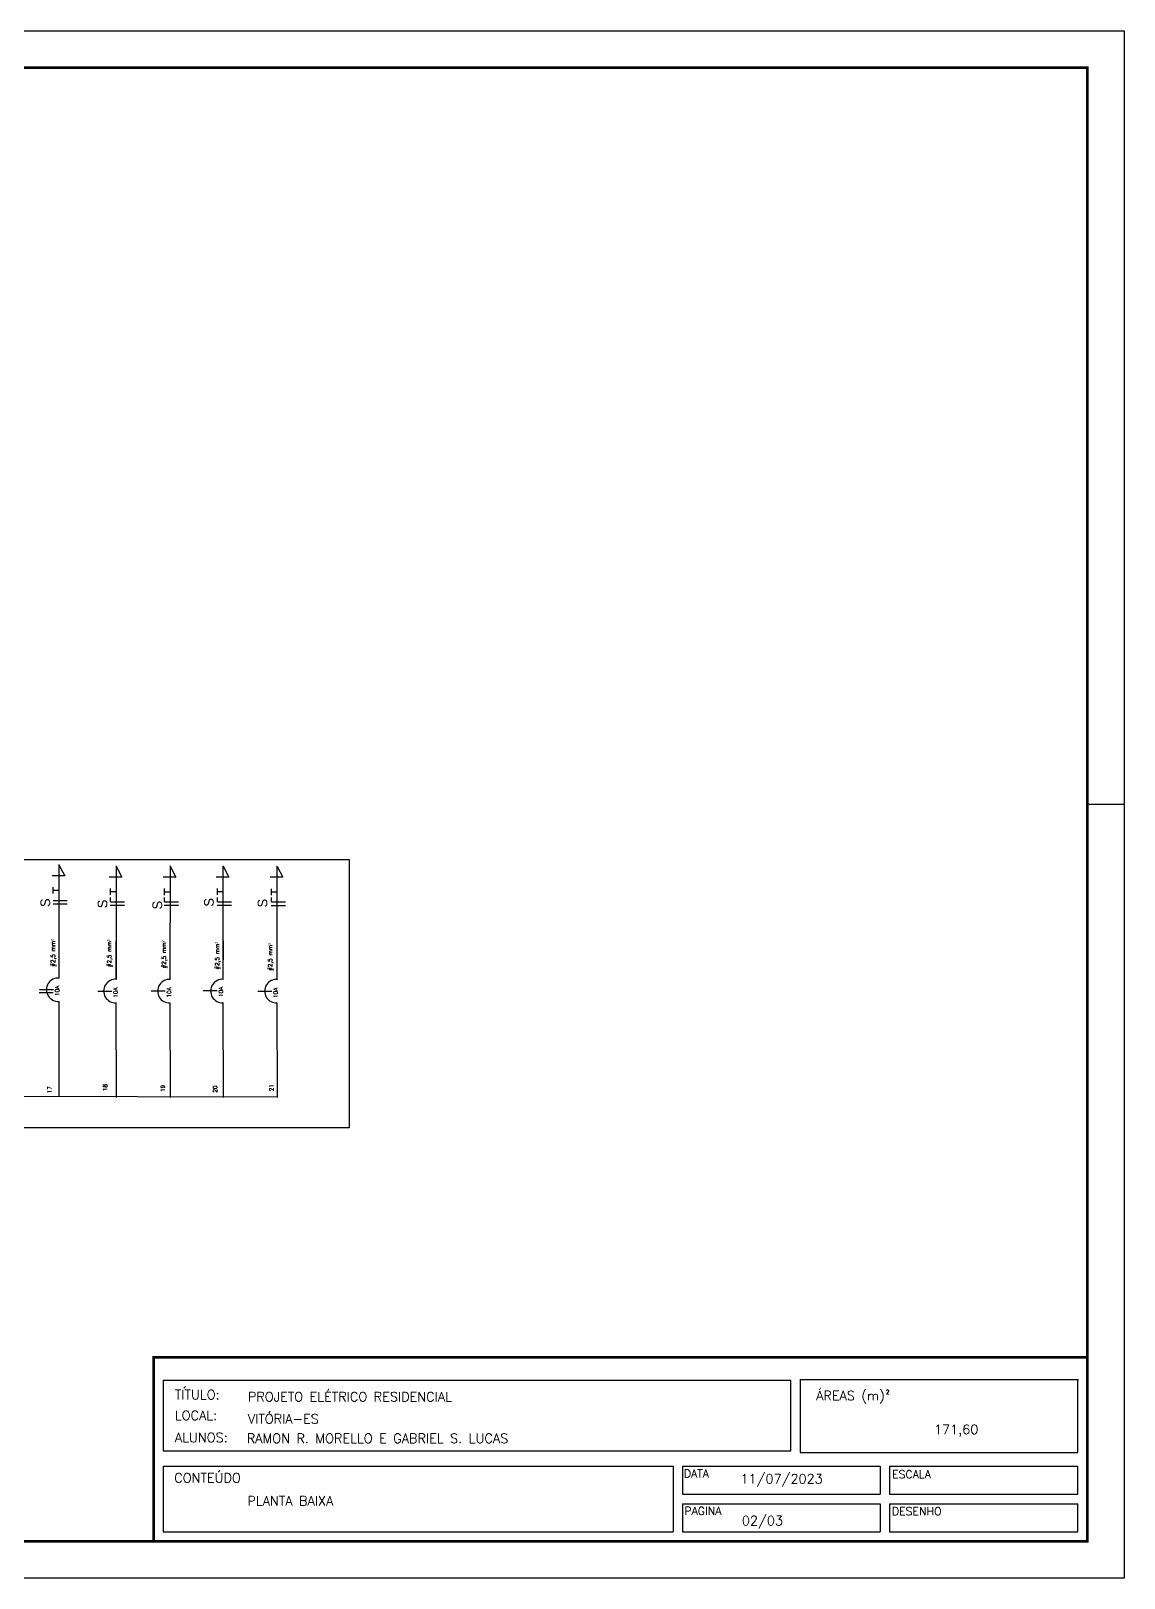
# Model space of a CAD drawing. Extents: x 419.58 to 420, y 0 to 0.295.
# Drawn here: x 419.7916 to 420, y 0 to 0.295 of the extents above; entities that cross this region are included whole.
import ezdxf

# ---------------------------------------------------------------- set-up
doc = ezdxf.new("R2010")
doc.units = 0
doc.header["$MEASUREMENT"] = 0
doc.layers.get('0').update_dxf_attribs({"linetype": 'CONTINUOUS'})
doc.layers.add('Tomada', color=10, linetype='CONTINUOUS')
doc.styles.add('ROMAND', font='Romand', dxfattribs={"height": 0.3})
doc.styles.add('ROMANS', font='romans.shx', dxfattribs={"height": 0.002})

msp = doc.modelspace()

# ---------------------------------------------------------------- linework, layer by layer
for p, q in [((419.58, 0.2950000000000568), (420, 0.2950000000000568)), ((420, 0.2950000000000568), (420, 5.684341886080801e-14)), ((420, 0.1475000000000568), (419.993, 0.1475000000000568)), ((419.8207310103828, 0.0361781323133895), (419.8210825797842, 0.03652948825129225)), ((420, 5.684341886080801e-14), (419.58, 5.678657544194721e-14))]:
    msp.add_line(p, q)
at = {"const_width": 0.0005}
msp.add_lwpolyline([(419.605, 0.00700000000005679), (419.605, 0.2880000000000568), (419.993, 0.2880000000000568), (419.993, 0.007000000000056843)], close=True, dxfattribs=at)
msp.add_lwpolyline([(419.815, 0.04209888290728259), (419.815, 0.007000000000056836), (419.993, 0.007000000000056844), (419.993, 0.04209888290728259), (419.815, 0.04209888290728259)], dxfattribs=at)
for points in [[(419.816794871282, 0.02424605330144244), (419.9364615546157, 0.02424605330144246), (419.9364615546157, 0.0377075879167518)], [(419.816794871282, 0.03770758791675179), (419.816794871282, 0.02424605330144244)], [(419.816794871282, 0.03770758791675179), (419.9364615546157, 0.0377075879167518)], [(419.9382564758987, 0.03791200552345231), (419.9382564758987, 0.02391534665493824)], [(419.9383560186247, 0.03784570417738564), (419.9913047214449, 0.03784570417738564)], [(419.9912051787189, 0.02391534665493824), (419.9912051787189, 0.03771162812202533)], [(419.9382564758987, 0.02391534665493824), (419.9912051787189, 0.02391534665493824)], [(419.816794871282, 0.0213589702563868), (419.9140256635902, 0.02135897025638681)], [(419.816794871282, 0.0213589702563868), (419.816794871282, 0.008794871282098079), (419.9140256635902, 0.008794871282098089)], [(419.9140257135912, 0.02135897025638681), (419.9140257135912, 0.008794871282098096)], [(419.9158205848732, 0.02135897025638681), (419.9158205848732, 0.01597435641026308)], [(419.9158205848732, 0.02135897025638681), (419.953512881796, 0.02135897025638681)], [(419.953512881796, 0.02135897025638681), (419.953512881796, 0.01597435641026308)], [(419.9553077530781, 0.02135897025638681), (419.9553077530781, 0.01597435641026308)], [(419.9553077530781, 0.02135897025638681), (419.9912051787189, 0.02135897025638681)], [(419.9912051787189, 0.01597435641026308), (419.9912051787189, 0.02135897025638681)], [(419.9158205848732, 0.01597435641026308), (419.953512881796, 0.01597435641026308)], [(419.9553077530781, 0.01597435641026308), (419.9912051787189, 0.01597435641026308)], [(419.9158205848732, 0.01417948512822183), (419.9158205848732, 0.008794871282098096)], [(419.9158205848732, 0.01417948512822183), (419.953512881796, 0.01417948512822183)], [(419.953512881796, 0.01417948512822183), (419.953512881796, 0.008794871282098096)], [(419.9553077530781, 0.01417948512822183), (419.9553077530781, 0.008794871282098096)], [(419.9553077530781, 0.01417948512822183), (419.9912051787189, 0.01417948512822183)], [(419.9553077530781, 0.008794871282098096), (419.9912051787189, 0.008794871282098096), (419.9912051787189, 0.01417948512822183)], [(419.9158205848732, 0.008794871282098096), (419.953512881796, 0.008794871282098096)]]:
    msp.add_lwpolyline(points)
at = {"layer": 'Tomada', "color": 18, "true_color": 0x000000}
for p, q in [((419.7969313774328, 0.1359876068747106), (419.7980196541624, 0.1339248983147634)), ((419.7969453956846, 0.1144321840068194), (419.7969487692214, 0.1360622186446001)), ((419.8078531571219, 0.135732263692308), (419.8089414338515, 0.1336695551324176)), ((419.8078671753739, 0.1141768408244737), (419.8078705489107, 0.1358068754622543)), ((419.8181441617305, 0.135716528975923), (419.8192324384601, 0.1336538204160327)), ((419.8181581799823, 0.1141611061080887), (419.8181615535192, 0.1357911407458694)), ((419.828242139506, 0.1357352235616425), (419.8293304162355, 0.1336725150016953)), ((419.8282561577579, 0.1141798006938082), (419.8282595312946, 0.135809835331532)), ((419.8385473233371, 0.1141359536258513), (419.8385506968738, 0.1357659882635751)), ((419.7980196541624, 0.1339248983147634), (419.7956035648435, 0.1339248983147634)), ((419.8089414338515, 0.1336695551324176), (419.8065253445327, 0.1336695551324176)), ((419.8192324384601, 0.1336538204160327), (419.8168163491411, 0.1336538204160327)), ((419.8293304162355, 0.1336725150016953), (419.8269143269168, 0.1336725150016953)), ((419.8396215818148, 0.1336286679337384), (419.837205492496, 0.1336286679337384)), ((419.838533305085, 0.1356913764936856), (419.8396215818148, 0.1336286679337384)), ((419.795822232005, 0.1305048013884296), (419.795822232005, 0.1317415910980806)), ((419.7958256066403, 0.1311427236925518), (419.7969490727089, 0.1311427236925518)), ((419.8067440116943, 0.1302494582060838), (419.8067440116943, 0.131486247915678)), ((419.8067473863294, 0.130887380510206), (419.8078708523981, 0.130887380510206)), ((419.8170350163027, 0.130233723489642), (419.8170350163027, 0.1314705131993499)), ((419.8170383909379, 0.130871645793821), (419.8181618570065, 0.130871645793821)), ((419.8271329940783, 0.1302524180753615), (419.8271329940783, 0.1314892077849557)), ((419.8271363687135, 0.1308903403794837), (419.8282598347822, 0.1308903403794837)), ((419.8374241596575, 0.1302085710073477), (419.8374241596575, 0.1314453607169987)), ((419.8374275342927, 0.1308464933115268), (419.8385510003613, 0.1308464933115268)), ((419.7957971780697, 0.1285605132264784), (419.7984967769867, 0.1285605132264784)), ((419.7958214961391, 0.1292176426477347), (419.7985210950561, 0.1292176426477347)), ((419.8067189577587, 0.1283051700440758), (419.8094185566758, 0.1283051700440758)), ((419.8067432758284, 0.128962299465389), (419.8094428747454, 0.128962299465389)), ((419.806744534849, 0.1289626197975515), (419.806744534849, 0.1297937792822275)), ((419.8170099623674, 0.1282894353276909), (419.8197095612844, 0.1282894353276909)), ((419.8170342804368, 0.128946564749004), (419.8197338793538, 0.128946564749004)), ((419.8170355394575, 0.1289468850811666), (419.8170355394575, 0.1297780445658425)), ((419.8271079401428, 0.1283081299134103), (419.8298075390598, 0.1283081299134103)), ((419.8271322582123, 0.1289652593346666), (419.8298318571295, 0.1289652593346666)), ((419.8271335172329, 0.1289655796668292), (419.8271335172329, 0.1297967391515051)), ((419.8373991057219, 0.1282642828454534), (419.840098704639, 0.1282642828454534)), ((419.8374234237915, 0.1289214122667666), (419.8401230227086, 0.1289214122667666)), ((419.8374246828121, 0.1289217325989291), (419.8374246828121, 0.1297528920835482)), ((419.7969574593892, 0.1144016364285569), (419.796960832926, 0.1217393140677707)), ((419.8078560520279, 0.1141536336784164), (419.8078594255646, 0.121491311317687)), ((419.8181482927949, 0.1141297178090674), (419.8181516663319, 0.1214673954483381)), ((419.8282626208677, 0.1141536336784164), (419.8282659944047, 0.121491311317687)), ((419.8385548616349, 0.1141297178090674), (419.8385582351716, 0.1214673954483381)), ((419.7931858579439, 0.1122496094582637), (419.7958653500398, 0.1122496094582637)), ((419.7931662013846, 0.1116330830325758), (419.7958456934806, 0.1116330830325758)), ((419.7969941036374, 0.09187555193465258), (419.7969370781346, 0.1099672811271155)), ((419.8043074540972, 0.1119286231793133), (419.8069869461934, 0.1119286231793133)), ((419.807892696276, 0.09162754918456884), (419.8078356707733, 0.1097192783770886)), ((419.8145140197591, 0.1119730842250313), (419.8171935118552, 0.1119730842250313)), ((419.8181849370431, 0.09160363331521992), (419.8181279115403, 0.1096953625076829)), ((419.8244021299093, 0.1120638682231068), (419.8270816220055, 0.1120638682231068)), ((419.828299265116, 0.09162754918456884), (419.8282422396131, 0.1097192783770886)), ((419.8348345379491, 0.1118823002268989), (419.8375140300453, 0.1118823002268989)), ((419.8385915058831, 0.09160363331521992), (419.8385344803802, 0.1096953625076829)), ((419.8385923397194, 0.09167968256962311), (419.6308419089004, 0.09216270287628348))]:
    msp.add_line(p, q, dxfattribs=at)
msp.add_lwpolyline([(419.6203447207989, 0.08587683866686646), (419.6203447207989, 0.1370269932698882), (419.8522280748206, 0.1370269932698882), (419.8522280748206, 0.08587683866686646)], close=True, dxfattribs=at)
for centre in [(419.7967745140459, 0.1121849975254925), (419.8076731066847, 0.1119369947754087), (419.8179653474518, 0.111913078906003), (419.8280796755246, 0.1119369947754087), (419.8383719162915, 0.111913078906003)]:
    msp.add_arc(centre, 0.002233770035924695, 85.02023993274328, 274.1115517451938, dxfattribs=at)

# ---------------------------------------------------------------- texts
at = {"style": 'ROMANS'}
for s, height, p in [('TITULO:', 0.001794871282041245, (419.8190218343756, 0.03407709849618969)), ('PROJETO ELÉTRICO RESIDENCIAL', 0.001794871282041245, (419.8329377776666, 0.03367545475020961)), ('ÁREAS (m)', 0.001794871282041245, (419.9412919909449, 0.03389419703540154)), ('2', 0.0007868481519528705, (419.954583957623, 0.03507978040397575)), ('LOCAL:', 0.001794871282041245, (419.8190218343756, 0.03011717105180058)), ('VITÓRIA-ES', 0.001794871282041245, (419.8329377776666, 0.02945216424618025)), ('ALUNOS:', 0.001794871282041245, (419.8190218343756, 0.0259061701274821)), ('RAMON R. MORELLO E GABRIEL S. LUCAS', 0.001794871282041245, (419.8327360010334, 0.02574328799539671)), ('DATA', 0.001525640589735058, (419.9160679299129, 0.01915822127167913)), ('CONTEÚDO', 0.001794871282041245, (419.8189121266503, 0.01820439907796572)), ('ESCALA', 0.001525640589735058, (419.9557722333725, 0.01902089288980901)), ('PLANTA BAIXA', 0.001794871282041245, (419.8328540554218, 0.01381872780524418)), ('PAGINA', 0.001525640589735058, (419.9161791891702, 0.01202665692554921)), ('DESENHO', 0.001525640589735058, (419.955733185358, 0.0119771950782818))]:
    msp.add_text(s, height=height, dxfattribs=at).set_placement(p)
at = {"style": 'ROMANS', "flags": 8}
for tag, p, s in [('171,60', (419.9637533263064, 0.02744711733550975), ''), ('11/07/2023', (419.9268590510101, 0.01803797191917202), '01/01/97'), ('02/03', (419.9271282817024, 0.01005079471408848), '01/01')]:
    msp.add_attdef(tag, p, s, height=0.001794871282041245, dxfattribs=at)
at = {"layer": 'Tomada', "color": 18, "true_color": 0x000000, "char_height": 0.001853473820397691, "attachment_point": 1, "rotation": 89.99999999999999}
for insert in [(419.7933933800114, 0.1279416424643962), (419.804299327085, 0.1277126690265398), (419.8147476862756, 0.1274837084019858), (419.824585926372, 0.1280179584014611), (419.8348054887463, 0.127865313713972)]:
    msp.add_mtext_dynamic_manual_height_columns('S', width=0.001338980422270013, gutter_width=0.009267369101988455, heights=[0], dxfattribs=dict(at, insert=insert))
at = {"layer": 'Tomada', "color": 18, "true_color": 0x000000, "char_height": 0.000787449131345469, "attachment_point": 1, "rotation": 89.99999999999999, "style": 'ROMAND'}
for s, width, insert in [('#2,5 mm{\\fArial|b0|i0|c0|p34;²}', 0.006522535533790743, (419.7953924454266, 0.1165519780523603)), ('#2,5 mm{\\fArial|b0|i0|c0|p34;²}', 0.006522535533790743, (419.8061213046066, 0.1164738421784826)), ('#2,5 mm{\\fArial|b0|i0|c0|p34;²}', 0.006522535533790743, (419.8165377997368, 0.116239113538473)), ('#2,5 mm{\\fArial|b0|i0|c0|p34;²}', 0.006522535533790743, (419.8267060789382, 0.1160042725419324)), ('#2,5 mm{\\fArial|b0|i0|c0|p34;²}', 0.006522535533790743, (419.8368149520657, 0.1157690302724639)), ('10A', 0.002407449063019612, (419.7961877817953, 0.1109780396009121)), ('10A', 0.002407449063019612, (419.8073093779487, 0.1106570533219617)), ('10A', 0.002407449063019612, (419.8175159436107, 0.1107015143676797)), ('10A', 0.002407449063019612, (419.827404053761, 0.1107922983658689)), ('10A', 0.002407449063019612, (419.8378364618007, 0.1106107303696611)), ('17', 0.006522535533790743, (419.7947113884101, 0.09243446098655639)), ('18', 0.006522535533790743, (419.8053357570606, 0.09283313371371449)), ('19', 0.006522535533790743, (419.8163335718567, 0.09270042471506557)), ('20', 0.006522535533790743, (419.8263060630003, 0.09256790832749928)), ('21', 0.006522535533790743, (419.8370468377669, 0.09283332632468344))]:
    msp.add_mtext_dynamic_manual_height_columns(s, width=width, gutter_width=0.00262483043781823, heights=[0.002099864350254584], dxfattribs=dict(at, insert=insert))

doc.saveas('drawing.dxf')
